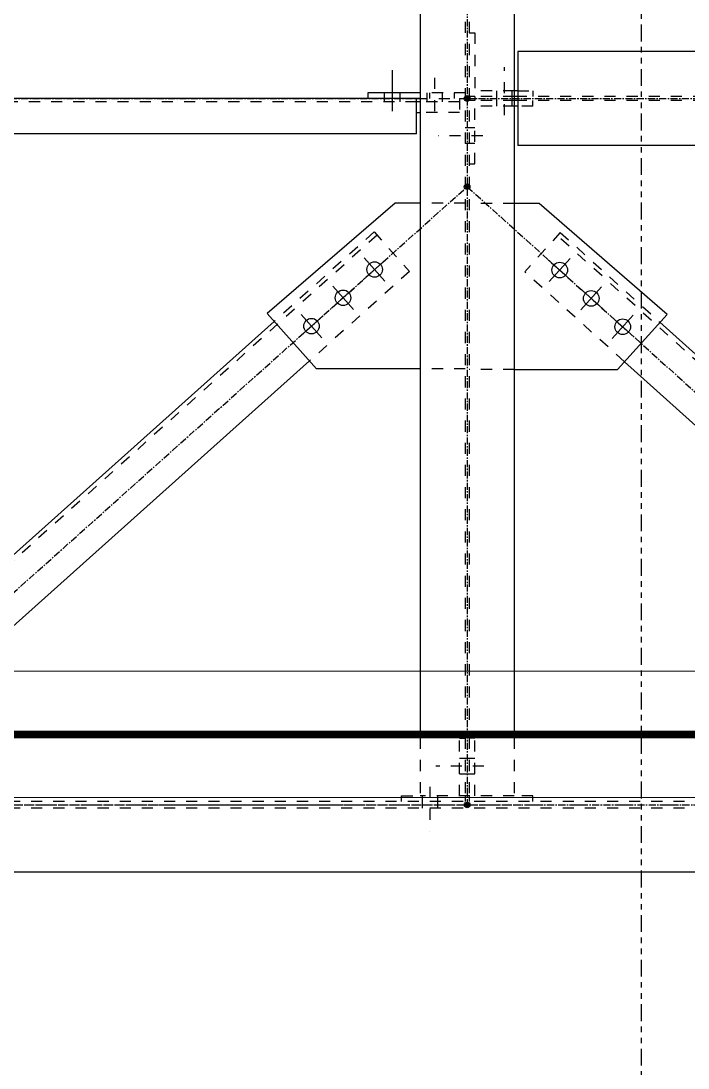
# Model space of a CAD drawing. Header units: inches. Extents: x 209270 to 234360, y -180214 to -150194.
# Drawn here: x 221883 to 222828, y -165736 to -164254 of the extents above; entities that cross this region are included whole.
import ezdxf

# ---------------------------------------------------------------- set-up
doc = ezdxf.new("R2010")
doc.units = ezdxf.units.IN
doc.header["$LTSCALE"] = 10
doc.header["$MEASUREMENT"] = 0
for name, pattern in [('CENTER', [2, 1.25, -0.25, 0.25, -0.25]), ('DXK_LINE_DOT2', [3.9198, 1.9599, -1.9599]), ('DXK_LINE_DOT5', [7.8785, 2.979, -0.9799, 0.9799, -0.9799, 0.9799, -0.9799]), ('HIDDEN', [0.375, 0.25, -0.125])]:
    doc.linetypes.add(name, pattern=pattern)
doc.layers.get('0').update_dxf_attribs({"color": 1})
for name, color, linetype in [('_BLUE_0', 5, 'Continuous'), ('_BLUE_1', 5, 'Continuous'), ('_BLUE_2', 5, 'Continuous'), ('_BLUE_4', 5, 'Continuous')]:
    doc.layers.add(name, color=color, linetype=linetype)
for name, color, linetype, lineweight in [('CEN', 1, 'CENTER', 9), ('handrail', 1, 'FENCELINE1', 9), ('HIDDEN', 1, 'HIDDEN', 9), ('MAIN OBJECT', 1, 'Continuous', 18)]:
    doc.layers.add(name, color=color, linetype=linetype, lineweight=lineweight)
doc.linetypes.add('FENCELINE1', pattern='A,0.25,-0.1,[133,arial.ttf,S=0.1,R=0,X=-0.1,Y=0],-0.1,1', length=1.45)

# ---------------------------------------------------------------- blocks, each defined once
blk = doc.blocks.new('MECH_DRAWING')
at = {"layer": 'CEN'}
blk.add_line((217212.2, -165263.7), (228311.6, -165263.7), dxfattribs=at)
at = {"layer": 'CEN', "elevation": 0.8}
blk.add_lwpolyline([(217011.9, -155263.7), (228511.9, -155263.7), (228511.9, -165263.7), (217011.9, -165263.7)], close=True, dxfattribs=at)
blk.add_lwpolyline([(217011.9, -165263.7), (217011.9, -165263.7), (228511.9, -165263.7), (228511.9, -165268.7)], dxfattribs=at)
at = {"layer": 'handrail', "const_width": 10}
blk.add_lwpolyline([(217011.9, -157988.4), (217011.9, -165263.7), (228511.9, -165263.7), (228511.9, -163968.7)], dxfattribs=at)
at = {"layer": 'HIDDEN', "elevation": 0}
blk.add_lwpolyline([(228307.2, -165268.1), (217216.6, -165268.1), (217216.6, -165259.3), (228307.2, -165259.3)], close=True, dxfattribs=at)
at = {"layer": 'MAIN OBJECT', "elevation": 0}
blk.add_lwpolyline([(228307.2, -165353.1), (217216.6, -165353.1), (217216.6, -165174.3), (228307.2, -165174.3)], close=True, dxfattribs=at)
blk = doc.blocks.new('GridLine-116860372-116905 - 114867')
at = {"layer": '_BLUE_2', "linetype": 'DXK_LINE_DOT5'}
blk.add_line((2535.4, 12570.8), (24512.1, 12570.8), dxfattribs=at)
blk = doc.blocks.new('GridLine-116860372-154898 - 114867')
at = {"layer": '_BLUE_2', "linetype": 'DXK_LINE_DOT5'}
blk.add_line((16763.1, 10927.9), (16763.1, 14695.8), dxfattribs=at)
blk = doc.blocks.new('Part-116860372-115070 - 114867')
at = {"layer": '_BLUE_4', "linetype": 'Continuous'}
for points in [[(16454.3, 13659.6, -1), (16454.3, 13669.6, -1)], [(15231.8, 12565.8, -1), (15231.8, 12575.8, -1)]]:
    blk.add_hatch(color=256, dxfattribs=at).paths.add_polyline_path(points)
at = {"layer": '_BLUE_1', "linetype": 'DXK_LINE_DOT2'}
for p, q in [((16289.8, 13584.5), (16112.8, 13426.1)), ((16289.8, 13584.5), (16352.3, 13514.6)), ((16294.8, 13578.9), (15393.6, 12772.6)), ((16352.3, 13514.6), (16175.3, 13356.3)), ((15388.6, 12778.2), (15565.6, 12936.6)), ((15628.1, 12866.7), (15451.1, 12708.3)), ((15451.1, 12708.3), (15388.6, 12778.2))]:
    blk.add_line(p, q, dxfattribs=at)
at = {"layer": '_BLUE_2', "linetype": 'Continuous'}
for p, q in [((16112.8, 13426.1), (15565.6, 12936.6)), ((16175.3, 13356.3), (15628.1, 12866.7))]:
    blk.add_line(p, q, dxfattribs=at)
at = {"layer": '_BLUE_4', "linetype": 'CENTER'}
blk.add_line((15231.8, 12570.8), (16454.3, 13664.6), dxfattribs=at)
at = {"layer": '_BLUE_4', "linetype": 'Continuous'}
for centre in [(16454.3, 13664.6), (15231.8, 12570.8)]:
    blk.add_circle(centre, 5, dxfattribs=at)
blk = doc.blocks.new('Part-116860372-114923 - 114867')
at = {"layer": '_BLUE_1', "linetype": 'DXK_LINE_DOT2'}
for p, q in [((19818.1, 12576.7), (9958.1, 12576.7)), ((19818.1, 12565), (9958.1, 12565))]:
    blk.add_line(p, q, dxfattribs=at)
at = {"layer": '_BLUE_2', "linetype": 'Continuous'}
for p, q in [((18219.3, 12689.6), (14994.3, 12689.6)), ((18219.3, 12452.1), (14994.3, 12452.1))]:
    blk.add_line(p, q, dxfattribs=at)
at = {"layer": '_BLUE_4', "linetype": 'CENTER'}
blk.add_line((9575.6, 12570.8), (20200.6, 12570.8), dxfattribs=at)
blk = doc.blocks.new('Part-116860372-115018 - 114867')
at = {"layer": '_BLUE_4', "linetype": 'Continuous'}
blk.add_hatch(color=256, dxfattribs=at).paths.add_polyline_path([(16454.3, 12565.8, -1), (16454.3, 12575.8, -1)])
at = {"layer": '_BLUE_1', "linetype": 'DXK_LINE_DOT2'}
for p, q in [((16450.8, 15171.5), (16450.8, 12695.8)), ((16457.9, 15171.5), (16457.9, 12695.8)), ((16371.1, 12689.6), (16371.1, 12586.7)), ((16450.8, 12689.6), (16450.8, 12586.7)), ((16457.9, 12689.6), (16457.9, 12586.7)), ((16537.6, 12689.6), (16537.6, 12586.7)), ((16537.6, 12586.7), (16371.1, 12586.7))]:
    blk.add_line(p, q, dxfattribs=at)
at = {"layer": '_BLUE_2', "linetype": 'Continuous'}
for p, q in [((16371.1, 15177.7), (16371.1, 12689.6)), ((16537.6, 15177.7), (16537.6, 12689.6)), ((16537.6, 12695.8), (16371.1, 12695.8)), ((16450.8, 12695.8), (16450.8, 12689.6)), ((16457.9, 12695.8), (16457.9, 12689.6))]:
    blk.add_line(p, q, dxfattribs=at)
at = {"layer": '_BLUE_4', "linetype": 'CENTER'}
blk.add_line((16454.3, 15320.8), (16454.3, 12570.8), dxfattribs=at)
at = {"layer": '_BLUE_4', "linetype": 'Continuous'}
blk.add_circle((16454.3, 12570.8), 5, dxfattribs=at)
blk = doc.blocks.new('Part-116860372-115020 - 114867')
at = {"layer": '_BLUE_4', "linetype": 'Continuous'}
for points in [[(16454.3, 13815.8, -1), (16454.3, 13825.8, -1)], [(17825.6, 13815.8, -1), (17825.6, 13825.8, -1)]]:
    blk.add_hatch(color=256, dxfattribs=at).paths.add_polyline_path(points)
at = {"layer": '_BLUE_1', "linetype": 'DXK_LINE_DOT2'}
for p, q in [((17356.8, 13904.1), (16919.3, 13904.1)), ((16467.9, 13824.4), (16467.9, 13817.3)), ((16537.6, 13824.4), (16467.9, 13824.4)), ((17736.1, 13824.4), (16543.8, 13824.4)), ((17812, 13824.4), (17742.3, 13824.4)), ((17812, 13824.4), (17812, 13817.3)), ((16537.6, 13817.3), (16467.9, 13817.3)), ((17736.1, 13817.3), (16543.8, 13817.3)), ((17812, 13817.3), (17742.3, 13817.3)), ((17356.8, 13737.6), (16919.3, 13737.6))]:
    blk.add_line(p, q, dxfattribs=at)
at = {"layer": '_BLUE_2', "linetype": 'Continuous'}
for p, q in [((16543.8, 13904.1), (16543.8, 13737.6)), ((16919.3, 13904.1), (16543.8, 13904.1)), ((17736.1, 13904.1), (17356.8, 13904.1)), ((17736.1, 13904.1), (17736.1, 13737.6)), ((16543.8, 13824.4), (16537.6, 13824.4)), ((17742.3, 13824.4), (17736.1, 13824.4)), ((16543.8, 13817.3), (16537.6, 13817.3)), ((17742.3, 13817.3), (17736.1, 13817.3)), ((16919.3, 13737.6), (16543.8, 13737.6)), ((17736.1, 13737.6), (17356.8, 13737.6))]:
    blk.add_line(p, q, dxfattribs=at)
at = {"layer": '_BLUE_4', "linetype": 'CENTER'}
blk.add_line((16454.3, 13820.8), (17825.6, 13820.8), dxfattribs=at)
at = {"layer": '_BLUE_4', "linetype": 'Continuous'}
for centre in [(16454.3, 13820.8), (17825.6, 13820.8)]:
    blk.add_circle(centre, 5, dxfattribs=at)
blk = doc.blocks.new('Part-116860372-115023 - 114867')
at = {"layer": '_BLUE_4', "linetype": 'Continuous'}
for points in [[(15075.6, 13815.8, -1), (15075.6, 13825.8, -1)], [(16454.3, 13815.8, -1), (16454.3, 13825.8, -1)]]:
    blk.add_hatch(color=256, dxfattribs=at).paths.add_polyline_path(points)
at = {"layer": '_BLUE_1', "linetype": 'DXK_LINE_DOT2'}
for p, q in [((15165.1, 13820.8), (15089.1, 13820.8)), ((15089.1, 13820.8), (15089.1, 13758.3)), ((16364.8, 13820.8), (16440.8, 13820.8)), ((16440.8, 13820.8), (16440.8, 13795.8)), ((15158.8, 13814.6), (15089.1, 13814.6)), ((16364.8, 13814.6), (15165.1, 13814.6)), ((16440.8, 13814.6), (16371.1, 13814.6)), ((16440.8, 13795.8), (16371.1, 13795.8)), ((15158.8, 13758.3), (15089.1, 13758.3))]:
    blk.add_line(p, q, dxfattribs=at)
at = {"layer": '_BLUE_2', "linetype": 'Continuous'}
for p, q in [((16364.8, 13820.8), (15165.1, 13820.8)), ((15165.1, 13820.8), (15165.1, 13758.3)), ((16364.8, 13758.3), (16364.8, 13820.8)), ((15165.1, 13814.6), (15158.8, 13814.6)), ((16371.1, 13814.6), (16364.8, 13814.6)), ((16364.8, 13795.8), (16371.1, 13795.8)), ((16364.8, 13758.3), (15158.8, 13758.3))]:
    blk.add_line(p, q, dxfattribs=at)
at = {"layer": '_BLUE_4', "linetype": 'CENTER'}
for p, q in [((15075.6, 13820.8), (15089.1, 13820.8)), ((15165.1, 13820.8), (16364.8, 13820.8)), ((16440.8, 13820.8), (16454.3, 13820.8))]:
    blk.add_line(p, q, dxfattribs=at)
at = {"layer": '_BLUE_4', "linetype": 'Continuous'}
for centre in [(15075.6, 13820.8), (16454.3, 13820.8)]:
    blk.add_circle(centre, 5, dxfattribs=at)
blk = doc.blocks.new('Part-116860372-115071 - 114867')
at = {"layer": '_BLUE_4', "linetype": 'Continuous'}
for points in [[(16454.3, 13659.6, -1), (16454.3, 13669.6, -1)], [(17669.3, 12565.8, -1), (17669.3, 12575.8, -1)]]:
    blk.add_hatch(color=256, dxfattribs=at).paths.add_polyline_path(points)
at = {"layer": '_BLUE_1', "linetype": 'DXK_LINE_DOT2'}
for p, q in [((16619, 13583.6), (16556.3, 13513.9)), ((16619, 13583.6), (16795.6, 13424.7)), ((17508.9, 12772.4), (16614, 13578)), ((16732.8, 13355), (16556.3, 13513.9)), ((17513.9, 12778), (17337.4, 12936.9)), ((17451.2, 12708.3), (17274.7, 12867.2)), ((17513.9, 12778), (17451.2, 12708.3))]:
    blk.add_line(p, q, dxfattribs=at)
at = {"layer": '_BLUE_2', "linetype": 'Continuous'}
for p, q in [((17337.4, 12936.9), (16795.6, 13424.7)), ((17274.7, 12867.2), (16732.8, 13355))]:
    blk.add_line(p, q, dxfattribs=at)
at = {"layer": '_BLUE_4', "linetype": 'CENTER'}
blk.add_line((16454.3, 13664.6), (17669.3, 12570.8), dxfattribs=at)
at = {"layer": '_BLUE_4', "linetype": 'Continuous'}
for centre in [(16454.3, 13664.6), (17669.3, 12570.8)]:
    blk.add_circle(centre, 5, dxfattribs=at)
blk = doc.blocks.new('Part-116860372-115297 - 114867')
at = {"layer": '_BLUE_1', "linetype": 'DXK_LINE_DOT2'}
for p, q in [((16457.9, 13936.9), (16467.9, 13936.9)), ((16467.9, 13936.9), (16467.9, 13834.4)), ((16467.9, 13824.4), (16457.9, 13824.4)), ((16537.6, 13834.4), (16467.9, 13834.4)), ((16543.8, 13824.4), (16537.6, 13824.4)), ((16543.8, 13834.4), (16570.4, 13834.4)), ((16570.4, 13834.4), (16570.4, 13824.4))]:
    blk.add_line(p, q, dxfattribs=at)
at = {"layer": '_BLUE_2', "linetype": 'Continuous'}
blk.add_line((16543.8, 13834.4), (16537.6, 13834.4), dxfattribs=at)
blk = doc.blocks.new('Bolt-116860372-115301 - 114867')
at = {"layer": '_BLUE_1', "linetype": 'DXK_LINE_DOT2'}
for p, q in [((16457.9, 13768.5), (16450.8, 13768.5)), ((16467.9, 13768.5), (16457.9, 13768.5)), ((16481.8, 13754.8), (16403.1, 13754.8)), ((16457.9, 13741), (16450.8, 13741)), ((16467.9, 13741), (16457.9, 13741))]:
    blk.add_line(p, q, dxfattribs=at)
blk = doc.blocks.new('Part-116860372-115231 - 114867')
at = {"layer": '_BLUE_1', "linetype": 'DXK_LINE_DOT2'}
for p, q in [((16467.9, 12689.2), (16457.9, 12689.2)), ((16467.9, 12586.7), (16467.9, 12689.2)), ((16457.9, 12586.7), (16457.9, 12576.7)), ((16570.4, 12586.7), (16537.6, 12586.7)), ((16570.4, 12576.7), (16570.4, 12586.7))]:
    blk.add_line(p, q, dxfattribs=at)
blk = doc.blocks.new('Part-116860372-115230 - 114867')
at = {"layer": '_BLUE_1', "linetype": 'DXK_LINE_DOT2'}
for p, q in [((16440.8, 12586.7), (16440.8, 12689.2)), ((16440.8, 12689.2), (16450.8, 12689.2)), ((16338.3, 12576.7), (16338.3, 12586.7)), ((16338.3, 12586.7), (16371.1, 12586.7)), ((16450.8, 12586.7), (16450.8, 12576.7))]:
    blk.add_line(p, q, dxfattribs=at)
blk = doc.blocks.new('Bolt-116860372-115232 - 114867')
at = {"layer": '_BLUE_1', "linetype": 'DXK_LINE_DOT2'}
for p, q in [((16484.1, 12639.2), (16399.1, 12639.2)), ((16450.8, 12653), (16440.8, 12653)), ((16457.9, 12653), (16450.8, 12653)), ((16467.9, 12653), (16457.9, 12653)), ((16450.8, 12625.5), (16440.8, 12625.5)), ((16457.9, 12625.5), (16450.8, 12625.5)), ((16467.9, 12625.5), (16457.9, 12625.5))]:
    blk.add_line(p, q, dxfattribs=at)
blk = doc.blocks.new('Bolt-116860372-115285 - 114867')
at = {"layer": '_BLUE_1', "linetype": 'DXK_LINE_DOT2'}
for p, q in [((16388.3, 12603), (16388.3, 12524.2)), ((16374.5, 12586.7), (16374.5, 12576.7)), ((16402, 12586.7), (16402, 12576.7)), ((16374.5, 12576.7), (16374.5, 12565)), ((16402, 12576.7), (16402, 12565))]:
    blk.add_line(p, q, dxfattribs=at)
blk = doc.blocks.new('Part-116860372-115298 - 114867')
at = {"layer": '_BLUE_1', "linetype": 'DXK_LINE_DOT2'}
for p, q in [((16467.9, 13817.3), (16457.9, 13817.3)), ((16467.9, 13704.8), (16467.9, 13807.3)), ((16537.6, 13807.3), (16467.9, 13807.3)), ((16543.8, 13817.3), (16537.6, 13817.3)), ((16570.4, 13807.3), (16543.8, 13807.3)), ((16570.4, 13807.3), (16570.4, 13817.3)), ((16457.9, 13704.8), (16467.9, 13704.8))]:
    blk.add_line(p, q, dxfattribs=at)
at = {"layer": '_BLUE_2', "linetype": 'Continuous'}
blk.add_line((16543.8, 13807.3), (16537.6, 13807.3), dxfattribs=at)
blk = doc.blocks.new('Bolt-116860372-115299 - 114867')
at = {"layer": '_BLUE_1', "linetype": 'DXK_LINE_DOT2'}
for p, q in [((16520.4, 13791), (16520.4, 13876)), ((16506.6, 13824.4), (16506.6, 13834.4)), ((16506.6, 13817.3), (16506.6, 13824.4)), ((16534.1, 13824.4), (16534.1, 13834.4)), ((16534.1, 13817.3), (16534.1, 13824.4)), ((16506.6, 13807.3), (16506.6, 13817.3)), ((16534.1, 13807.3), (16534.1, 13817.3))]:
    blk.add_line(p, q, dxfattribs=at)
blk = doc.blocks.new('Part-116860372-115657 - 114867')
at = {"layer": '_BLUE_1', "linetype": 'DXK_LINE_DOT2'}
for p, q in [((16450.8, 13830.8), (16371.1, 13830.8)), ((16388.3, 13820.8), (16388.3, 13830.8)), ((16432, 13820.8), (16432, 13830.8))]:
    blk.add_line(p, q, dxfattribs=at)
at = {"layer": '_BLUE_2', "linetype": 'Continuous'}
for p, q in [((16371.1, 13830.8), (16278.3, 13830.8)), ((16278.3, 13830.8), (16278.3, 13820.8)), ((16371.1, 13820.8), (16364.8, 13820.8))]:
    blk.add_line(p, q, dxfattribs=at)
blk = doc.blocks.new('Bolt-116860372-115658 - 114867')
at = {"layer": '_BLUE_1', "linetype": 'DXK_LINE_DOT2'}
for p, q in [((16397, 13798.3), (16397, 13870.8)), ((16383.3, 13820.8), (16383.3, 13830.8)), ((16383.3, 13814.6), (16383.3, 13820.8)), ((16410.8, 13820.8), (16410.8, 13830.8)), ((16410.8, 13814.6), (16410.8, 13820.8))]:
    blk.add_line(p, q, dxfattribs=at)
at = {"layer": '_BLUE_2', "linetype": 'Continuous'}
for p, q in [((16322, 13798.3), (16322, 13870.8)), ((16308.3, 13820.8), (16308.3, 13830.8)), ((16308.3, 13814.6), (16308.3, 13820.8)), ((16335.8, 13820.8), (16335.8, 13830.8)), ((16335.8, 13814.6), (16335.8, 13820.8))]:
    blk.add_line(p, q, dxfattribs=at)
blk = doc.blocks.new('Part-116860372-116148 - 114867')
at = {"layer": '_BLUE_1', "linetype": 'DXK_LINE_DOT2'}
for p, q in [((16537.6, 13635.1), (16457.9, 13635.1)), ((16537.6, 13341.1), (16457.9, 13341.1))]:
    blk.add_line(p, q, dxfattribs=at)
at = {"layer": '_BLUE_2', "linetype": 'Continuous'}
for p, q in [((16581.6, 13635.1), (16537.6, 13635.1)), ((16808.1, 13438.6), (16581.6, 13635.1)), ((16720.3, 13341.1), (16808.1, 13438.6)), ((16537.6, 13341.1), (16720.3, 13341.1))]:
    blk.add_line(p, q, dxfattribs=at)
blk = doc.blocks.new('Bolt-116860372-116149 - 114867')
at = {"layer": '_BLUE_2', "linetype": 'Continuous'}
for p, q in [((16638.5, 13498.7), (16597.7, 13535.5)), ((16636.5, 13537.6), (16599.7, 13496.7)), ((16692.3, 13487.4), (16655.5, 13446.5)), ((16694.3, 13448.6), (16653.4, 13485.4)), ((16750, 13398.4), (16709.2, 13435.2)), ((16748, 13437.2), (16711.2, 13396.3))]:
    blk.add_line(p, q, dxfattribs=at)
for centre in [(16618.1, 13517.1), (16673.9, 13467), (16729.6, 13416.8)]:
    blk.add_circle(centre, 13.8, dxfattribs=at)
blk = doc.blocks.new('Part-116860372-116151 - 114867')
at = {"layer": '_BLUE_1', "linetype": 'DXK_LINE_DOT2'}
for p, q in [((16450.8, 13635.3), (16371.1, 13635.3)), ((16450.8, 13342.3), (16371.1, 13342.3))]:
    blk.add_line(p, q, dxfattribs=at)
at = {"layer": '_BLUE_2', "linetype": 'Continuous'}
for p, q in [((16327, 13635.3), (16100.3, 13440.1)), ((16371.1, 13635.3), (16327, 13635.3)), ((16187.8, 13342.3), (16100.3, 13440.1)), ((16371.1, 13342.3), (16187.8, 13342.3))]:
    blk.add_line(p, q, dxfattribs=at)
blk = doc.blocks.new('Bolt-116860372-116152 - 114867')
at = {"layer": '_BLUE_2', "linetype": 'Continuous'}
for p, q in [((16270.1, 13499.7), (16311, 13536.4)), ((16308.9, 13497.6), (16272.2, 13538.6)), ((16253, 13447.6), (16216.3, 13488.5)), ((16214.2, 13449.7), (16255.1, 13486.4)), ((16158.3, 13399.7), (16199.3, 13436.4)), ((16197.1, 13397.5), (16160.4, 13438.5))]:
    blk.add_line(p, q, dxfattribs=at)
for centre in [(16290.5, 13518.1), (16234.7, 13468.1), (16178.8, 13418)]:
    blk.add_circle(centre, 13.7, dxfattribs=at)
blk = doc.blocks.new('STR_DRAWING')
at = {"layer": '_BLUE_0', "xscale": 0.8, "yscale": 0.8, "zscale": 0.8}
for name in ['Part-116860372-115018 - 114867', 'GridLine-116860372-154898 - 114867', 'Part-116860372-115297 - 114867', 'Part-116860372-115020 - 114867', 'Bolt-116860372-115658 - 114867', 'Bolt-116860372-115299 - 114867', 'Part-116860372-115023 - 114867', 'Part-116860372-115657 - 114867', 'Part-116860372-115298 - 114867', 'Bolt-116860372-115301 - 114867', 'Part-116860372-115070 - 114867', 'Part-116860372-115071 - 114867', 'Part-116860372-116151 - 114867', 'Part-116860372-116148 - 114867', 'Bolt-116860372-116152 - 114867', 'Bolt-116860372-116149 - 114867', 'GridLine-116860372-116905 - 114867', 'Part-116860372-114923 - 114867', 'Part-116860372-115230 - 114867', 'Part-116860372-115231 - 114867', 'Bolt-116860372-115232 - 114867', 'Bolt-116860372-115285 - 114867']:
    blk.add_blockref(name, (971.5, 4264.2), dxfattribs=at)

msp = doc.modelspace()

# ---------------------------------------------------------------- block references
msp.add_blockref('MECH_DRAWING', (0, 0))
at = {"xscale": 0.9999999999078191, "yscale": 1.0000000000951985}
msp.add_blockref('STR_DRAWING', (208379.9, -179684.5), dxfattribs=at)

doc.saveas('drawing.dxf')
